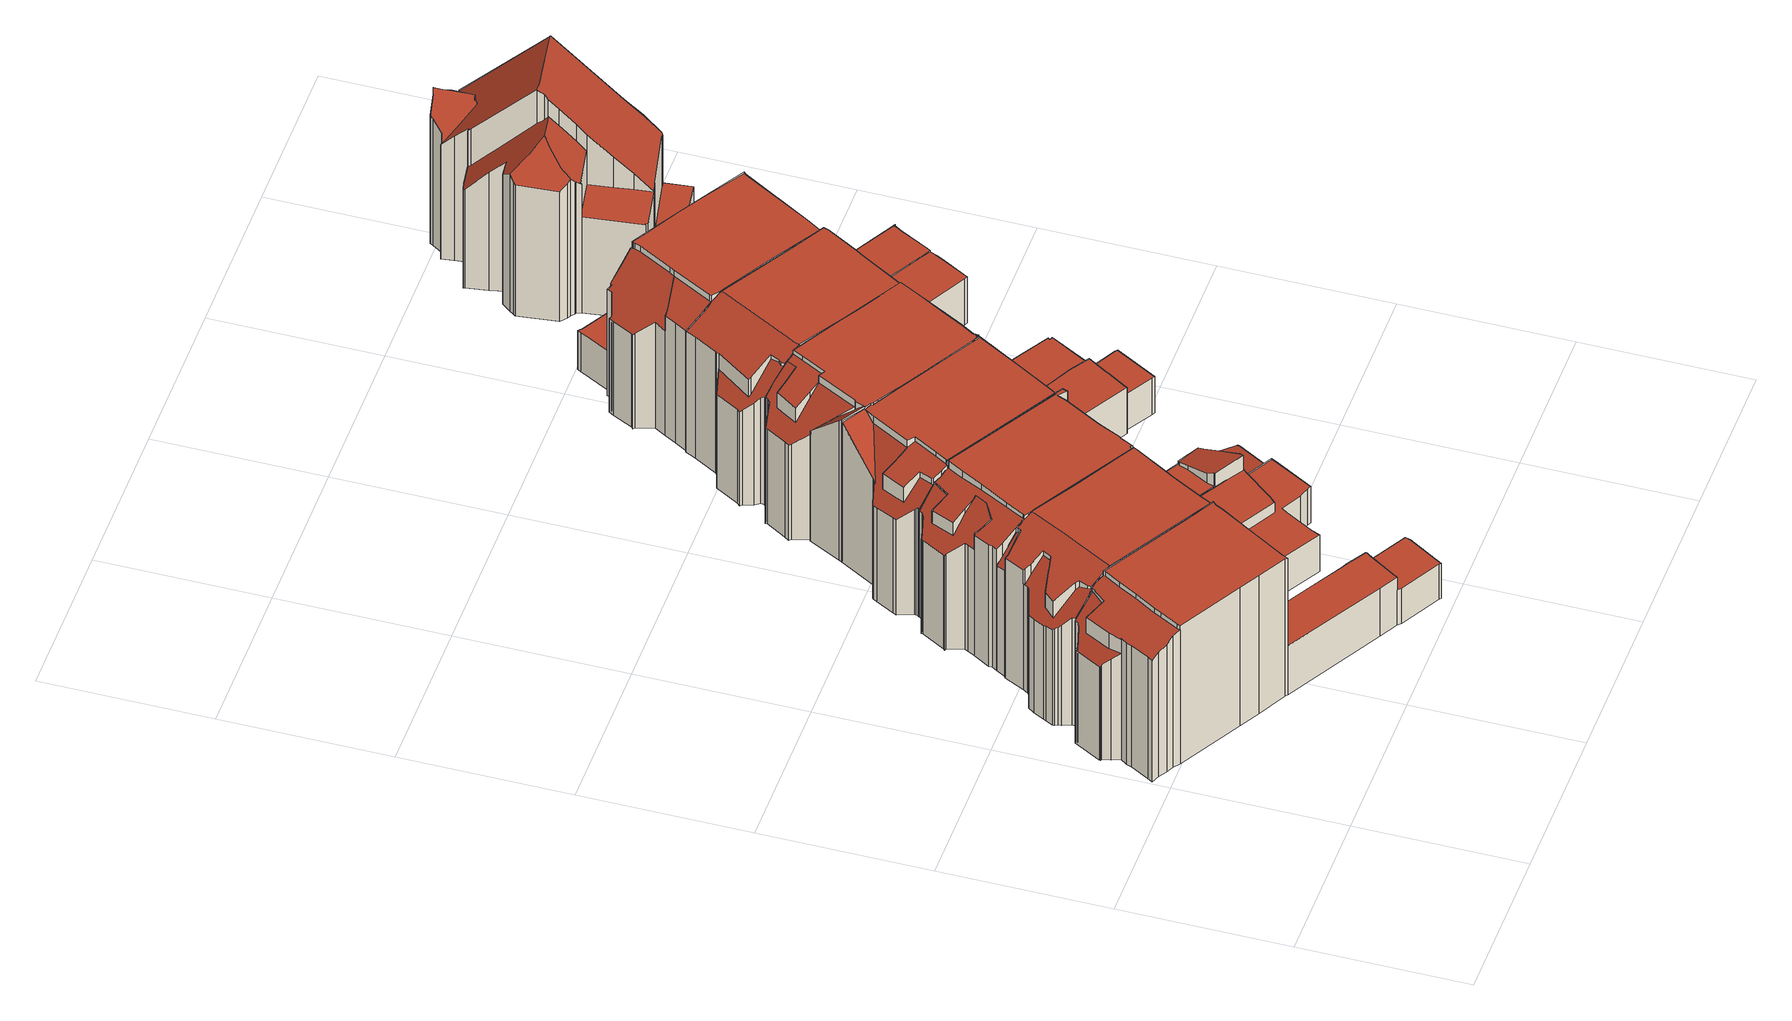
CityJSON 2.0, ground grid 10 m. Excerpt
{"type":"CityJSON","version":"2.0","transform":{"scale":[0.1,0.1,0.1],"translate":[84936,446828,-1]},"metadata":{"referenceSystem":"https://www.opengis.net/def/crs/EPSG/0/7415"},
"CityObjects":{
"building1":{"type":"Building","attributes":{"dak_type":"slanted","data_area":83.09,"data_coverage":0.883,"geconstateerd":false,"gid":18958403,"h_dak_50p":9.62,"h_dak_70p":9.65,"h_dak_max":9.89,"h_dak_min":2.08,"h_maaiveld":-0.216,"kas_warenhuis":false,"lod11_replace":false,"ondergronds_type":"above ground","oorspronkelijkbouwjaar":1921,"pw_actueel":"yes","pw_bron":"ahn3","reconstructie_methode":"tudelft3d-geoflow","reconstruction_skipped":false,"rmse_lod12":3.95,"rmse_lod13":0.649,"rmse_lod22":0.416,"rn":1,"status":"Pand in gebruik","t_run":141.84,"val3dity_codes_lod12":"[]","val3dity_codes_lod13":"[]","val3dity_codes_lod22":"[]"},"children":["building1-1"]},
"building1-1":{"type":"BuildingPart","parents":["building1"],"geometry":[{"type":"Solid","lod":"2.2","boundaries":[[[[0,1,2,3,4,5,6,7,8,9,10,11,12,13,14,15,16,17,18,19,20,21,22,23,24,25,26,27,28,29,30,31,32,33,34,35,36,37,38,39,40,41,42,43]],[[44,17,16,45]],[[46,47,48,49]],[[50,26,25,51]],[[52,15,14,53]],[[53,14,13,54]],[[54,13,12,55]],[[45,16,15,52]],[[56,10,9,57]],[[58,19,18,59]],[[60,61,62,63]],[[64,65,47,46]],[[66,67,68,69]],[[49,48,57,70]],[[71,27,26,50]],[[72,73,74,75]],[[76,77,73,72]],[[78,38,37,79]],[[79,37,36,80]],[[81,34,33,82]],[[59,18,17,44]],[[83,84,65,64]],[[84,20,19,58]],[[77,39,38,78]],[[85,40,39,77,76]],[[86,87,32,31,88]],[[51,25,24,89]],[[69,68,61,60]],[[90,91,92,93]],[[94,23,22,67,66]],[[95,7,6,96]],[[67,22,21,97]],[[97,21,20,84,83]],[[98,4,3,99]],[[100,8,7,95]],[[101,11,10,56]],[[55,12,11,101]],[[96,6,5,102]],[[103,9,8,100]],[[104,105,106,107]],[[63,62,105,104]],[[108,109,87,86]],[[110,111,109,108]],[[80,36,35,112]],[[82,33,32,87]],[[99,3,2,113]],[[102,5,4,98]],[[114,42,41,115,116]],[[115,41,40,85]],[[116,115,117,118]],[[118,117,91,90]],[[119,89,24,23,94]],[[120,121,89,119]],[[70,57,9,103]],[[113,2,1,122]],[[88,31,30,123]],[[75,74,111,110]],[[112,35,34,81]],[[124,125,122,126]],[[126,122,1,0,127]],[[107,106,125,124]],[[93,92,121,120]],[[127,0,43,128]],[[128,43,42,114]],[[129,29,28,130]],[[123,30,29,129]],[[130,28,27,71]],[[45,52,53,54,55,101,56,57,48,47,65,84,58,59,44]],[[125,106,105,62,61,68,67,97,83,64,46,49,70,103,100,95,96,102,98,99,113,122]],[[112,81,82,87,109,111,74,73,77,78,79,80]],[[93,120,119,94,66,69,60,63,104,107,124,126,127,128,114,116,118,90]],[[130,71,50,51,89,121,92,91,117,115,85,76,72,75,110,108,86,88,123,129]]]],"semantics":{"surfaces":[{"type":"GroundSurface"},{"type":"WallSurface","on_footprint_edge":true},{"type":"WallSurface","on_footprint_edge":false},{"type":"RoofSurface"}],"values":[[0,1,2,1,1,1,1,1,1,1,2,2,2,2,1,2,2,1,1,1,1,2,1,1,1,1,1,2,2,1,1,1,1,1,1,1,1,1,1,2,2,2,2,1,1,1,1,1,1,2,2,1,2,1,1,1,2,1,2,1,2,2,1,1,1,1,1,3,3,3,3,3]]}}]},
"building2":{"type":"Building","attributes":{"dak_type":"slanted","data_area":101.12,"data_coverage":0.872,"geconstateerd":false,"gid":18958405,"h_dak_50p":8.68,"h_dak_70p":9.64,"h_dak_max":9.88,"h_dak_min":1.84,"h_maaiveld":-0.203,"kas_warenhuis":false,"lod11_replace":false,"ondergronds_type":"above ground","oorspronkelijkbouwjaar":1921,"pw_actueel":"yes","pw_bron":"ahn3","reconstructie_methode":"tudelft3d-geoflow","reconstruction_skipped":false,"rmse_lod12":4.59,"rmse_lod13":1.24,"rmse_lod22":0.177,"rn":1,"status":"Pand in gebruik","t_run":159.52,"val3dity_codes_lod12":"[]","val3dity_codes_lod13":"[]","val3dity_codes_lod22":"[]"},"children":["building2-1"]},
"building2-1":{"type":"BuildingPart","parents":["building2"],"geometry":[{"type":"Solid","lod":"2.2","boundaries":[[[[131,132,133,134,135,136,137,138,139,140,141,142,143,144,19,145,146,147,148,149,150,151,152,153,154,155,156,157,158,159,160,161,162,163,164,165,166,167,168,169,170]],[[171,172,173,174]],[[175,159,158,176]],[[177,150,149,178]],[[179,180,181,182]],[[183,153,184]],[[185,154,153,183]],[[178,149,148,186]],[[187,188,180,179]],[[189,145,19,190]],[[191,146,145,189]],[[192,162,161,193]],[[194,132,131,195]],[[196,197,172,171]],[[198,199,200,201]],[[202,203,204,205]],[[193,161,160,197,196]],[[197,160,159,175]],[[206,134,133,207]],[[208,209,210,211]],[[212,169,168,213]],[[214,147,146,191]],[[174,173,215,216]],[[182,181,217,218]],[[218,217,219,220]],[[186,148,147,214]],[[221,222,223,224]],[[190,19,144,225]],[[226,152,151,227]],[[184,153,152,226]],[[228,229,230,231]],[[232,233,234,235]],[[236,164,163,237]],[[238,239,240,241]],[[239,138,137,242]],[[243,139,138,239,238]],[[241,240,199,198]],[[244,245,203,202]],[[205,204,233,232]],[[246,166,165,247]],[[248,213,168,167,249]],[[211,210,213,248]],[[195,131,170,250]],[[231,230,188,187]],[[237,163,162,192]],[[251,140,139,243,252]],[[253,247,165,164,236]],[[235,234,247,253]],[[249,167,166,246]],[[176,158,157,254]],[[255,254,157,156,256,257]],[[227,151,150,177]],[[258,155,154,185]],[[216,215,254,255]],[[225,144,143,259]],[[260,261,142,141,262]],[[252,243,245,244]],[[220,219,222,221]],[[259,143,142,261]],[[224,223,263,264]],[[262,141,140,251]],[[242,137,136,265]],[[266,267,209,208]],[[256,156,155,258]],[[257,256,268,269]],[[269,268,270,271]],[[271,270,229,228]],[[264,263,261,260]],[[265,136,135,272]],[[272,135,134,206]],[[207,133,132,194]],[[250,170,169,212]],[[201,200,267,266]],[[248,249,246,247,234,233,204,203,245,243,238,241,198,201,266,208,211]],[[237,273,274,275,276,277,278,251,252,244,202,205,232,235,253,236]],[[254,215,173,172,197,175,176]],[[186,214,191,189,190,225,259,261,263,223,222,219,217,181,180,188,230,229,270,268,256,258,185,183,184,226,227,177,178]],[[224,264,260,262,251,278,277,276,275,274,273,237,192,193,196,171,174,216,255,257,269,271,228,231,187,179,182,218,220,221]],[[267,200,199,240,239,242,265,272,206,207,194,195,250,212,213,210,209]]]],"semantics":{"surfaces":[{"type":"GroundSurface"},{"type":"WallSurface","on_footprint_edge":false},{"type":"WallSurface","on_footprint_edge":true},{"type":"RoofSurface"}],"values":[[0,1,2,2,1,2,2,2,1,2,2,2,2,1,1,1,2,2,2,1,2,2,1,1,1,2,1,2,2,2,1,1,2,1,2,2,1,1,1,2,2,1,2,1,2,2,2,1,2,2,2,2,2,1,2,2,1,1,2,1,2,2,1,2,1,1,1,1,2,2,2,2,1,3,3,3,3,3,3]]}}]},
"building3":{"type":"Building","attributes":{"dak_type":"slanted","data_area":80.38,"data_coverage":0.879,"geconstateerd":false,"gid":18958407,"h_dak_50p":9.59,"h_dak_70p":9.64,"h_dak_max":9.88,"h_dak_min":1.68,"h_maaiveld":-0.199,"kas_warenhuis":false,"lod11_replace":false,"ondergronds_type":"above ground","oorspronkelijkbouwjaar":1921,"pw_actueel":"yes","pw_bron":"ahn3","reconstructie_methode":"tudelft3d-geoflow","reconstruction_skipped":false,"rmse_lod12":3.98,"rmse_lod13":0.868,"rmse_lod22":0.518,"rn":1,"status":"Pand in gebruik","t_run":152.24,"val3dity_codes_lod12":"[]","val3dity_codes_lod13":"[]","val3dity_codes_lod22":"[]"},"children":["building3-1"]},
"building3-1":{"type":"BuildingPart","parents":["building3"],"geometry":[{"type":"Solid","lod":"2.2","boundaries":[[[[279,280,281,165,282,283,284,285,286,159,287,288,289,290,291,292,293,294,295,296,297,298,299,300,301,302,303,304,305,306,307,308,309,310,311,312,313,314,315,316,317,318,319,320,169,168,321,322,323,324]],[[325,294,293,326]],[[327,303,302,328]],[[329,304,303,327,330]],[[331,299,298,332]],[[333,297,296,334]],[[332,298,297,333]],[[335,295,294,325]],[[336,337,338]],[[326,293,292,339]],[[340,159,286,341]],[[342,287,159,340]],[[343,168,169,344]],[[345,346,347,348]],[[341,286,285,349]],[[344,169,320,350]],[[351,318,317,352]],[[353,321,168,343]],[[354,355,356,357]],[[328,302,301,358,359]],[[358,301,300,360]],[[360,300,299,331]],[[361,362,363,364]],[[365,290,289,366]],[[352,317,316,367]],[[367,316,315,368]],[[369,370,371,372]],[[373,374,366,375]],[[375,366,289,288,376]],[[377,378,379,380]],[[381,291,290,365]],[[378,377,338]],[[368,315,314,363]],[[350,320,319,382]],[[382,319,318,351]],[[349,285,284,383]],[[384,385,311,310,386]],[[387,280,279,388]],[[388,279,324,389]],[[390,309,308,391]],[[392,307,306,393]],[[394,305,304,329]],[[395,393,306,305,394]],[[396,397,398,399]],[[400,283,282,401,402]],[[403,404,405,370,369]],[[386,310,309,390]],[[402,401,406,407]],[[401,282,165,408]],[[409,403,410,411]],[[399,398,404,403,409]],[[372,371,385,384]],[[376,288,287,342]],[[379,412,380]],[[380,412,374,373]],[[413,414,383,415]],[[415,383,284,283,400]],[[411,410,346,345]],[[416,417,414,413]],[[418,419,417,416]],[[420,421,322,321,353,422]],[[422,353,423,424]],[[424,423,362,361]],[[425,426,427,428]],[[428,427,421,420]],[[389,324,323,429]],[[430,312,311,385]],[[431,432,433,434]],[[435,313,312,430]],[[429,323,322,421]],[[434,433,426,425]],[[364,363,314,313,435,436]],[[436,435,432,431]],[[407,406,437,438]],[[439,440,281,280,387]],[[438,437,397,396]],[[408,165,281,440]],[[441,442,440,439]],[[339,292,291,381]],[[334,296,295,335]],[[443,444,445,446]],[[337,336,447,448]],[[448,447,449]],[[357,356,449]],[[450,451,444,443]],[[359,358,451,450]],[[452,453,454,455]],[[330,327,453,452]],[[348,347,393,395]],[[391,308,307,392]],[[456,457,442,441]],[[370,405,457,456]],[[446,445,355,354]],[[455,454,419,418]],[[348,395,394,329,330,452,455,418,416,413,415,400,402,407,438,396,399,409,411,345]],[[372,384,386,390,391,392,393,347,346,410,403,369]],[[436,431,434,425,428,420,422,424,361,364]],[[355,445,444,451,358,360,331,332,333,334,335,325,326,339,381,365,366,374,412,379,378,338,337,448,449,356]],[[357,449,447,336,338,377,380,373,375,376,342,340,341,349,383,414,417,419,454,453,327,328,359,450,443,446,354]],[[440,442,457,405,404,398,397,437,406,401,408]],[[370,456,441,439,387,388,389,429,421,427,426,433,432,435,430,385,371]],[[352,367,368,363,362,423,353,343,344,350,382,351]]]],"semantics":{"surfaces":[{"type":"GroundSurface"},{"type":"WallSurface","on_footprint_edge":true},{"type":"WallSurface","on_footprint_edge":false},{"type":"RoofSurface"}],"values":[[0,1,1,1,1,1,1,1,2,1,1,1,1,2,1,1,1,1,2,1,1,1,2,1,1,1,2,2,1,2,1,2,1,1,1,1,1,1,1,1,1,1,1,2,1,2,1,2,1,2,2,2,1,2,2,2,1,2,2,2,1,2,2,2,2,1,1,2,1,1,2,1,2,2,1,2,1,2,1,1,2,2,2,2,2,2,2,2,2,1,2,2,2,2,3,3,3,3,3,3,3,3]]}}]},
"building4":{"type":"Building","attributes":{"dak_type":"slanted","data_area":86.64,"data_coverage":0.91,"geconstateerd":false,"gid":17147215,"h_dak_50p":9.63,"h_dak_70p":9.66,"h_dak_max":9.9,"h_dak_min":1.99,"h_maaiveld":-0.225,"kas_warenhuis":false,"lod11_replace":false,"ondergronds_type":"above ground","oorspronkelijkbouwjaar":1921,"pw_actueel":"yes","pw_bron":"ahn3","reconstructie_methode":"tudelft3d-geoflow","reconstruction_skipped":false,"rmse_lod12":3.9,"rmse_lod13":1.03,"rmse_lod22":0.169,"rn":1,"status":"Pand in gebruik","t_run":165.43,"val3dity_codes_lod12":"[]","val3dity_codes_lod13":"[]","val3dity_codes_lod22":"[]"},"children":["building4-1"]},
"building4-1":{"type":"BuildingPart","parents":["building4"],"geometry":[{"type":"Solid","lod":"2.2","boundaries":[[[[458,459,460,461,462,463,464,465,466,467,468,469,470,471,472,473,474,301,300,475,476,477,478,479,480,481,482,483,484,485,486,487,488,489,490,491]],[[492,483,482,493]],[[494,495,496,497]],[[498,499,500]],[[501,502,503,504]],[[505,478,477,506]],[[507,474,473,508]],[[509,510,486,485,511]],[[510,509,500]],[[512,487,486,510]],[[513,358,301,474,507]],[[514,515,495,494]],[[516,465,464,517,518]],[[519,461,460,520]],[[521,475,300,522]],[[523,476,475,521]],[[506,477,476,523]],[[524,481,480,525]],[[526,484,483,492,527]],[[511,485,484,526]],[[528,529,508,530]],[[530,508,473,472,502,501]],[[531,532,533,534]],[[535,469,468,536]],[[537,470,469,535]],[[538,539,490,489,540]],[[541,542,539,538]],[[540,489,488,543]],[[520,460,459,544]],[[545,546,544,547]],[[548,458,491,549]],[[493,482,550]],[[550,482,481,524]],[[497,496,358,513]],[[551,552,532,531]],[[499,498,552,551]],[[504,503,542,541]],[[517,464,463,553]],[[553,463,462,554]],[[554,462,461,519]],[[518,517,555,556]],[[556,555,546,545]],[[557,479,478,505]],[[525,480,479,557]],[[558,559,560,561]],[[527,492,562]],[[559,558,552]],[[543,488,487,512]],[[522,300,301,358]],[[561,560,515,514]],[[502,472,471,563]],[[536,468,467,564]],[[564,467,466,565]],[[534,533,529,528]],[[547,544,459,458,548]],[[549,491,490,539]],[[563,471,470,537]],[[565,466,465,516]],[[508,529,533,532,552,558,561,514,494,497,513,507]],[[527,562,498,500,509,511,526]],[[554,519,520,544,546,555,517,553]],[[515,560,559,552,498,562,492,493,550,524,525,557,505,506,523,521,522,358,496,495]],[[540,543,512,510,500,499,551,531,534,528,530,501,504,541,538]],[[563,537,535,536,564,565,516,518,556,545,547,548,549,539,542,503,502]]]],"semantics":{"surfaces":[{"type":"GroundSurface"},{"type":"WallSurface","on_footprint_edge":true},{"type":"WallSurface","on_footprint_edge":false},{"type":"RoofSurface"}],"values":[[0,1,2,2,2,1,1,1,2,1,1,2,1,1,1,1,1,1,1,1,2,1,2,1,1,1,2,1,1,2,1,1,1,2,2,2,2,1,1,1,2,2,1,1,2,2,2,1,1,2,1,1,1,2,1,1,1,1,3,3,3,3,3,3]]}}]},
"building5":{"type":"Building","attributes":{"dak_type":"slanted","data_area":78.03,"data_coverage":0.908,"geconstateerd":false,"gid":17145716,"h_dak_50p":9.64,"h_dak_70p":9.69,"h_dak_max":9.92,"h_dak_min":1.93,"h_maaiveld":-0.222,"kas_warenhuis":false,"lod11_replace":false,"ondergronds_type":"above ground","oorspronkelijkbouwjaar":1921,"pw_actueel":"yes","pw_bron":"ahn3","reconstructie_methode":"tudelft3d-geoflow","reconstruction_skipped":false,"rmse_lod12":3.6,"rmse_lod13":0.587,"rmse_lod22":0.362,"rn":1,"status":"Pand in gebruik","t_run":123.56,"val3dity_codes_lod12":"[]","val3dity_codes_lod13":"[]","val3dity_codes_lod22":"[]"},"children":["building5-1"]},
"building5-1":{"type":"BuildingPart","parents":["building5"],"geometry":[{"type":"Solid","lod":"2.2","boundaries":[[[[566,567,568,569,570,571,572,573,574,575,487,576,485,577,578,579,580,581,582,583,584,585,586,587,588,589,590,591,592,593,594,595,596,597,598,599,600,601,602]],[[603,586,585,604]],[[605,581,580,606]],[[604,585,584,607]],[[608,609,610,611]],[[607,584,583,612]],[[613,599,598,614]],[[615,600,599,613]],[[616,576,487,617]],[[611,610,618,619]],[[620,590,589,621]],[[622,587,586,603]],[[623,569,568,624]],[[625,626,627]],[[628,629,626,630]],[[606,580,579,631]],[[612,583,582,632]],[[633,634,627]],[[634,633,635,636]],[[636,635,578,577,637]],[[631,579,578,635]],[[638,639,640]],[[630,626,625,639,638]],[[617,487,575,641]],[[614,598,597,642]],[[642,597,596,643]],[[644,570,569,623,645]],[[646,647,648,649]],[[650,651,652,653]],[[654,655,656,657]],[[658,588,587,622]],[[621,589,588,658]],[[659,591,590,620]],[[660,573,572,661]],[[662,595,594,663]],[[664,663,594,593,665]],[[643,596,595,662]],[[637,577,485,666]],[[667,616,640]],[[668,574,573,660]],[[669,571,570,644]],[[666,485,576,616,667]],[[632,582,581,605]],[[670,671,609,608]],[[671,670,672]],[[673,566,602,674]],[[674,602,601,675]],[[675,601,600,615]],[[676,677,629,628]],[[678,592,591,659]],[[619,618,629]],[[679,678,680,681]],[[681,680,677,676]],[[682,683,684,685]],[[686,687,683,682]],[[657,656,651,650]],[[624,568,567,652]],[[645,623,687,686]],[[685,684,688,689]],[[665,593,592,678,679]],[[689,688,690,647,646]],[[647,690,655,654]],[[649,648,663,664]],[[661,572,571,669]],[[641,575,574,668]],[[653,652,567,566,673]],[[666,667,640,639,625,627,634,636,637]],[[674,675,615,613,614,642,643,662,663,648,647,654,657,650,653,673]],[[611,619,629,677,680,678,659,672,670,608]],[[618,610,609,671,672,659,620,621,658,622,603,604,607,612,632,605,606,631,635,633,627,626,629]],[[688,684,683,687,623,624,652,651,656,655,690]],[[661,669,644,645,686,682,685,689,646,649,664,665,679,681,676,628,630,638,640,616,617,641,668,660]]]],"semantics":{"surfaces":[{"type":"GroundSurface"},{"type":"WallSurface","on_footprint_edge":true},{"type":"WallSurface","on_footprint_edge":false},{"type":"RoofSurface"}],"values":[[0,1,1,1,2,1,1,1,1,2,1,1,1,2,2,1,1,2,2,1,1,2,2,1,1,1,1,2,2,2,1,1,1,1,1,1,1,1,2,1,1,1,1,2,2,1,1,1,2,1,2,2,2,2,2,2,1,2,2,1,2,2,2,1,1,1,3,3,3,3,3,3]]}}]},
"building6":{"type":"Building","attributes":{"dak_type":"slanted","data_area":75.1,"data_coverage":0.887,"geconstateerd":false,"gid":18958508,"h_dak_50p":9.64,"h_dak_70p":9.7,"h_dak_max":9.93,"h_dak_min":1.99,"h_maaiveld":-0.189,"kas_warenhuis":false,"lod11_replace":false,"ondergronds_type":"above ground","oorspronkelijkbouwjaar":1921,"pw_actueel":"yes","pw_bron":"ahn3","reconstructie_methode":"tudelft3d-geoflow","reconstruction_skipped":false,"rmse_lod12":3.51,"rmse_lod13":0.617,"rmse_lod22":0.273,"rn":1,"status":"Pand in gebruik","t_run":130.28,"val3dity_codes_lod12":"[]","val3dity_codes_lod13":"[]","val3dity_codes_lod22":"[]"},"children":["building6-1"]},
"building6-1":{"type":"BuildingPart","parents":["building6"],"geometry":[{"type":"Solid","lod":"2.2","boundaries":[[[[691,692,693,694,695,696,697,698,699,700,589,701,702,703,704,705,706,707,708,709,710,711,712,713,714,715,716,717,718,719,720,721,722,723,724,725,726,727]],[[728,706,705,729]],[[730,707,706,728]],[[731,692,691,732]],[[733,734,735,736]],[[737,738,739,740]],[[741,707,730]],[[742,702,701,743]],[[744,703,702,742]],[[745,709,708,746,747]],[[748,712,711,749]],[[750,694,693,751]],[[752,710,709,745]],[[753,718,717,754]],[[755,727,726,756]],[[732,691,727,755]],[[757,719,718,753]],[[758,759,760,761]],[[762,763,759,758]],[[756,726,725,764]],[[749,711,710,752]],[[765,713,712,748]],[[766,714,713,765]],[[761,760,720,719,757]],[[767,750,763,762]],[[768,769,700,699,770]],[[771,698,697,772]],[[773,716,715,774]],[[775,723,722,776]],[[777,724,723,775]],[[774,715,714,766]],[[754,717,716,773]],[[776,722,721,778]],[[779,589,700,769]],[[780,781,769,768]],[[746,708,707,741]],[[747,746,734,733]],[[729,705,704,782]],[[782,704,703,744]],[[736,735,738,737]],[[783,784,781,780]],[[785,696,695,786]],[[770,699,698,771]],[[743,701,589,779]],[[772,697,696,785]],[[786,695,694,750,767]],[[740,739,784,783]],[[778,721,720,760]],[[764,725,724,777]],[[751,693,692,731]],[[743,779,769,781,784,739,738,735,734,746,741,730,728,729,782,744,742]],[[783,780,768,770,771,772,787,788,754,773,774,766,765,748,749,752,745,747,733,736,737,740]],[[785,786,767,762,758,761,757,753,754,788,787,772]],[[750,751,731,732,755,756,764,777,775,776,778,760,759,763]]]],"semantics":{"surfaces":[{"type":"GroundSurface"},{"type":"WallSurface","on_footprint_edge":true},{"type":"WallSurface","on_footprint_edge":false},{"type":"RoofSurface"}],"values":[[0,1,1,1,2,2,1,1,1,1,1,1,1,1,1,1,1,2,2,1,1,1,1,1,2,1,1,1,1,1,1,1,1,1,2,1,2,1,1,2,2,1,1,1,1,1,2,1,1,1,3,3,3,3]]}}]},
"building7":{"type":"Building","attributes":{"dak_type":"horizontal","data_area":10.61,"data_coverage":0.812,"geconstateerd":false,"gid":18958510,"h_dak_50p":2.64,"h_dak_70p":2.65,"h_dak_max":2.8,"h_dak_min":2.58,"h_maaiveld":-0.087,"kas_warenhuis":false,"lod11_replace":false,"ondergronds_type":"above ground","oorspronkelijkbouwjaar":1963,"pw_actueel":"yes","pw_bron":"ahn3","reconstructie_methode":"tudelft3d-geoflow","reconstruction_skipped":false,"rmse_lod12":0.025,"rmse_lod13":0.026,"rmse_lod22":0.0172,"rn":1,"status":"Pand in gebruik","t_run":29.34,"val3dity_codes_lod12":"[]","val3dity_codes_lod13":"[]","val3dity_codes_lod22":"[]"},"children":["building7-1"]},
"building7-1":{"type":"BuildingPart","parents":["building7"],"geometry":[{"type":"Solid","lod":"2.2","boundaries":[[[[789,790,791,792,793,794,795,796,797,798,799,800]],[[801,791,790,802]],[[803,795,794,804]],[[805,796,795,803]],[[806,800,799,807]],[[808,789,800,806]],[[804,794,793,809]],[[802,790,789,808]],[[807,799,798,810]],[[811,797,796,805]],[[810,798,797,811]],[[812,792,791,801]],[[809,793,792,812]],[[802,808,806,807,810,811,805,803,804,809,812,801]]]],"semantics":{"surfaces":[{"type":"GroundSurface"},{"type":"WallSurface","on_footprint_edge":true},{"type":"RoofSurface"}],"values":[[0,1,1,1,1,1,1,1,1,1,1,1,1,2]]}}]},
"building8":{"type":"Building","attributes":{"dak_type":"slanted","data_area":77.79,"data_coverage":0.885,"geconstateerd":false,"gid":17144617,"h_dak_50p":9.65,"h_dak_70p":9.72,"h_dak_max":10.6,"h_dak_min":2.01,"h_maaiveld":-0.149,"kas_warenhuis":false,"lod11_replace":false,"ondergronds_type":"above ground","oorspronkelijkbouwjaar":1931,"pw_actueel":"yes","pw_bron":"ahn3","reconstructie_methode":"tudelft3d-geoflow","reconstruction_skipped":false,"rmse_lod12":3.67,"rmse_lod13":0.493,"rmse_lod22":0.208,"rn":1,"status":"Pand in gebruik","t_run":204.02,"val3dity_codes_lod12":"[]","val3dity_codes_lod13":"[]","val3dity_codes_lod22":"[]"},"children":["building8-1"]},
"building8-1":{"type":"BuildingPart","parents":["building8"],"geometry":[{"type":"Solid","lod":"2.2","boundaries":[[[[813,814,815,816,817,818,819,820,821,822,823,824,825,826,827,828,829,830,831,832,795,833,834,835,836,837,838,839,840,841,842,843,844,845,846,847,848,849,850,851,852]],[[748,820,819,853]],[[854,830,829,855]],[[855,829,828,856]],[[857,824,823,858]],[[859,825,824,857]],[[860,826,825,859]],[[861,821,820,748]],[[862,827,826,860]],[[863,831,830,854]],[[856,828,827,862]],[[864,841,840,865]],[[866,833,795,867]],[[868,835,834,869]],[[869,834,833,866]],[[865,840,839,870]],[[871,872,870,873]],[[874,875,876,877]],[[878,832,831,863]],[[879,842,841,864]],[[880,881,844,843,882]],[[882,843,842,879]],[[883,884,822,821,861]],[[885,813,852,886]],[[867,795,832,878]],[[887,888,818,817,889]],[[890,891,892,893]],[[894,895,891]],[[895,894,896,897]],[[898,899,875,874]],[[900,850,849,901]],[[902,848,847,903]],[[904,851,850,900]],[[905,906,907,908]],[[908,907,909,910]],[[911,838,837,912]],[[913,914,906,905,915]],[[916,917,881,880]],[[918,868,899,898]],[[877,876,919,920]],[[921,845,844,881]],[[873,870,839,838,911]],[[858,823,822,884]],[[897,896,884,883]],[[920,919,891,890]],[[922,885,914,913]],[[886,852,851,904]],[[901,849,848,902]],[[923,846,845,921]],[[924,816,815,925]],[[903,847,846,923]],[[910,909,917,916]],[[893,892,888,887]],[[889,817,816,924]],[[915,905,872,871]],[[926,814,813,885,922]],[[853,819,818,888]],[[927,836,835,868,918]],[[912,837,836,927]],[[925,815,814,926]],[[909,907,906,914,885,886,904,900,901,902,903,923,921,881,917]],[[899,868,869,866,867,878,863,854,855,856,862,860,859,857,858,884,896,894,891,919,876,875]],[[872,905,908,910,916,880,882,879,864,865,870]],[[892,891,895,897,883,861,748,853,888]],[[925,926,922,913,915,871,873,911,912,927,918,898,874,877,920,890,893,887,889,924]]]],"semantics":{"surfaces":[{"type":"GroundSurface"},{"type":"WallSurface","on_footprint_edge":true},{"type":"WallSurface","on_footprint_edge":false},{"type":"RoofSurface"}],"values":[[0,1,1,1,1,1,1,1,1,1,1,1,1,1,1,1,2,2,1,1,1,1,1,1,1,1,2,2,2,2,1,1,1,2,2,1,2,2,2,2,1,1,1,2,2,2,1,1,1,1,1,2,2,1,2,1,1,1,1,1,3,3,3,3,3]]}}]},
"building9":{"type":"Building","attributes":{"dak_type":"slanted","data_area":84.79,"data_coverage":0.89,"geconstateerd":false,"gid":17147221,"h_dak_50p":9.51,"h_dak_70p":10.5,"h_dak_max":13.22,"h_dak_min":3.43,"h_maaiveld":-0.029,"kas_warenhuis":false,"lod11_replace":false,"ondergronds_type":"above ground","oorspronkelijkbouwjaar":1916,"pw_actueel":"yes","pw_bron":"ahn3","reconstructie_methode":"tudelft3d-geoflow","reconstruction_skipped":false,"rmse_lod12":3.31,"rmse_lod13":1.7,"rmse_lod22":0.155,"rn":1,"status":"Pand in gebruik","t_run":226.73,"val3dity_codes_lod12":"[]","val3dity_codes_lod13":"[]","val3dity_codes_lod22":"[]"},"children":["building9-1"]},
"building9-1":{"type":"BuildingPart","parents":["building9"],"geometry":[{"type":"Solid","lod":"2.2","boundaries":[[[[928,929,930,931,932,933,934,935,936,937,938,939,940,941,942,943,944,945,946,947,948,949,950,951,952,953,954,955,956,957,958,959,960,961,962,963,964,965,966,967,968,969,970,971,972,973]],[[974,928,973,975,976]],[[976,975,977,978]],[[979,942,941,980]],[[981,939,938,982]],[[983,934,933,984]],[[984,933,932,985]],[[986,987,988,989]],[[990,970,969,991]],[[992,964,963,993]],[[994,967,966,995]],[[996,954,953,997]],[[998,956,999]],[[1000,957,956,998]],[[997,953,952,1001]],[[1002,955,954,996]],[[999,956,955,1002]],[[1003,946,945,1004]],[[1005,947,946,1003]],[[1006,1007,1008]],[[1009,949,948,1010]],[[1011,937,936,1012]],[[1012,936,935,1013]],[[1014,1015,1016,1017]],[[980,941,940,1018]],[[1013,935,934,983]],[[1019,930,929,1020]],[[1020,929,928,974]],[[1021,931,930,1019]],[[982,938,937,1011]],[[1022,1023,1024]],[[1025,959,958,1026]],[[1027,1028,1029,1030]],[[1026,958,957,1000]],[[1031,1025,1032,1033]],[[1010,948,947,1005]],[[985,932,931,1021]],[[1034,950,949,1009]],[[1001,952,951,1035]],[[1035,951,950,1034]],[[1036,1037,1023,1022]],[[1007,1006,1037,1036]],[[1033,1032,1024]],[[1004,945,944,1038]],[[1030,1029,1039,1040]],[[1041,960,959,1025,1031]],[[1040,1039,1042,1043,1044]],[[1045,968,967,994]],[[1046,972,971,1047]],[[1047,971,970,990]],[[1048,1049,989]],[[1050,962,961,1051]],[[1052,1053,993,1054]],[[1054,993,963,962,1050]],[[978,977,1042,1039]],[[1038,944,943,1055,1056]],[[1057,1058,987,986]],[[1051,961,960,1041]],[[991,969,968,1045]],[[995,966,965,1059]],[[1060,1061,1062,1063]],[[1059,965,964,992]],[[1063,1062,1053,1052]],[[1018,940,939,981]],[[1056,1055,1015,1014]],[[1055,943,942,979]],[[1064,1065,1028,1027]],[[1017,1016,1066,1067]],[[1067,1066,1065,1064]],[[1044,1043,1049,1048]],[[989,988,1061,1060]],[[975,973,972,1046,1068]],[[1068,1046,1058,1057]],[[1069,1070,1071,1001,1035,1034,1009,1010,1005,1072,1008,1007,1036]],[[1071,1070,1069,1036,1022,1024,1032,1025,1026,1000,998,999,1002,996,997,1001]],[[1023,1037,1006,1008,1072,1005,1003,1004,1038,1056,1014,1017,1073,1074,1041,1031,1033,1024]],[[1075,1013,983,984,985,1021,1019,1076,1077,1078,1079]],[[1045,994,995,1059,992,993,1053,1062,1061,988,987,1058,1046,1047,990,991]],[[1065,1080,1078,1077,1076,1019,1020,974,976,978,1039,1029,1028]],[[1065,1066,1016,1015,1055,979,980,1018,981,982,1011,1012,1013,1075,1079,1078,1080]],[[989,1060,1063,1052,1054,1050,1051,1041,1074,1073,1017,1067,1064,1027,1030,1040,1044,1048]],[[1068,1057,986,989,1049,1043,1042,977,975]]]],"semantics":{"surfaces":[{"type":"GroundSurface"},{"type":"WallSurface","on_footprint_edge":true},{"type":"WallSurface","on_footprint_edge":false},{"type":"RoofSurface"}],"values":[[0,1,2,1,1,1,1,2,1,1,1,1,1,1,1,1,1,1,1,2,1,1,1,2,1,1,1,1,1,1,2,1,2,1,2,1,1,1,1,1,2,2,2,1,2,1,2,1,1,1,2,1,2,1,2,1,2,1,1,1,2,1,2,1,2,1,2,2,2,2,2,1,2,3,3,3,3,3,3,3,3,3]]}}]}
},
"vertices":[
[58,80,8],[20,101,8],[16,104,8],[12,106,8],[7,109,8],[2,111,8],[4,114,8],[10,125,8],[11,128,8],[14,132,8],[12,137,8],[11,142,8],[10,142,8],[10,143,8],[19,159,8],[20,158,8],[28,160,8],[30,161,8],[31,163,8],[32,163,8],[42,157,8],[45,156,8],[49,153,8],[103,123,8],[120,114,8],[126,110,8],[127,110,8],[126,109,8],[126,108,8],[111,81,8],[159,54,8],[161,53,8],[173,46,8],[174,46,8],[199,32,8],[198,29,8],[186,8,8],[185,9,8],[161,22,8],[159,24,8],[148,30,8],[89,63,8],[88,64,8],[70,73,8],[30,161,84],[28,160,83],[25,155,94],[25,155,83],[17,140,83],[17,140,94],[127,110,43],[126,110,43],[20,158,76],[19,159,75],[10,143,75],[10,142,75],[12,137,80],[14,132,84],[32,163,84],[31,163,84],[43,142,107],[43,142,104],[37,131,104],[37,131,107],[35,148,99],[35,148,96],[49,153,107],[49,153,104],[49,152,104],[49,152,107],[14,132,94],[126,109,43],[160,25,42],[160,25,33],[161,27,33],[161,27,42],[159,24,42],[159,24,33],[161,22,33],[185,9,33],[186,8,33],[199,32,34],[174,46,34],[42,157,100],[42,157,98],[148,30,42],[173,46,42],[173,46,35],[161,53,42],[120,114,43],[102,85,106],[102,85,43],[116,108,43],[116,108,106],[103,123,106],[10,125,95],[4,114,95],[45,156,102],[7,109,97],[12,106,99],[11,128,95],[11,142,76],[2,111,95],[14,132,95],[29,118,107],[29,118,104],[27,114,104],[27,114,107],[173,45,42],[173,45,34],[172,44,42],[172,44,34],[198,29,34],[16,104,102],[88,64,106],[89,63,43],[89,63,106],[91,67,43],[91,67,106],[120,114,106],[118,112,106],[118,112,43],[20,101,104],[159,54,42],[21,103,107],[21,103,104],[20,101,107],[58,80,107],[70,73,107],[111,81,42],[126,108,43],
[222,92,8],[220,93,8],[213,95,8],[201,101,8],[199,98,8],[190,82,8],[187,76,8],[128,110,8],[118,115,8],[54,151,8],[46,155,8],[43,157,8],[42,158,8],[40,158,8],[32,165,8],[30,170,8],[30,172,8],[29,174,8],[29,175,8],[31,179,8],[32,181,8],[35,187,8],[38,191,8],[48,194,8],[49,195,8],[51,198,8],[57,210,8],[58,211,8],[61,216,8],[73,209,8],[76,207,8],[77,207,8],[83,203,8],[84,203,8],[148,167,8],[203,136,8],[215,130,8],[218,128,8],[236,118,8],[235,116,8],[73,208,102],[73,208,99],[72,206,100],[72,206,102],[61,216,83],[58,211,84],[31,179,76],[29,175,76],[51,184,98],[51,184,92],[39,182,82],[39,182,93],[38,191,76],[38,191,75],[48,194,84],[29,174,77],[52,184,98],[52,184,92],[32,165,85],[32,163,85],[30,170,80],[77,207,104],[76,207,103],[220,93,34],[222,92,34],[73,209,102],[73,209,99],[131,116,43],[131,116,34],[141,135,34],[141,135,42],[122,122,106],[122,122,43],[132,140,43],[132,140,106],[201,101,34],[213,95,34],[201,108,41],[201,108,34],[216,126,35],[216,126,40],[236,118,35],[218,128,35],[30,172,78],[58,209,84],[58,209,95],[34,176,80],[34,176,92],[44,167,94],[44,167,99],[45,165,100],[45,165,96],[43,160,98],[43,160,100],[40,158,96],[35,187,75],[32,181,75],[61,190,101],[61,190,98],[58,185,98],[58,185,101],[135,145,106],[135,145,43],[147,165,42],[147,165,106],[84,203,107],[83,203,107],[128,110,43],[128,110,34],[128,111,34],[128,111,43],[187,76,34],[118,115,43],[119,116,106],[119,116,43],[203,136,41],[148,167,42],[218,128,40],[215,130,40],[235,116,35],[54,151,107],[118,115,106],[148,167,106],[57,210,84],[57,210,94],[51,198,84],[51,198,94],[49,195,84],[42,158,97],[43,157,101],[43,157,98],[46,155,103],[43,158,98],[43,158,100],[190,82,34],[197,104,41],[197,104,34],[51,197,84],[51,197,95],[54,195,89],[54,195,96],[199,98,34],[82,203,107],[82,202,107],[72,183,107],[71,181,107],[56,154,107],[55,152,107],
[160,160,8],[158,161,8],[155,163,8],[146,168,8],[109,188,8],[78,206,8],[75,208,8],[64,214,8],[63,219,8],[63,221,8],[69,231,8],[71,235,8],[72,237,8],[69,247,8],[68,247,8],[69,248,8],[77,262,8],[77,263,8],[78,263,8],[87,265,8],[88,266,8],[89,268,8],[99,263,8],[103,260,8],[108,258,8],[176,220,8],[181,217,8],[180,214,8],[179,211,8],[182,210,8],[171,191,8],[169,185,8],[172,183,8],[206,165,8],[211,162,8],[224,155,8],[232,151,8],[236,148,8],[248,142,8],[249,141,8],[249,140,8],[237,119,8],[217,128,8],[200,138,8],[199,139,8],[177,151,8],[69,248,75],[68,247,75],[108,258,102],[103,260,99],[176,220,106],[108,258,107],[88,266,84],[87,265,83],[78,263,76],[77,263,75],[77,262,75],[87,230,101],[87,230,102],[84,228,101],[69,247,76],[61,216,95],[64,214,97],[63,219,95],[218,128,34],[236,118,27],[173,213,106],[173,213,43],[175,218,43],[175,218,106],[75,208,103],[237,119,27],[249,141,27],[248,142,27],[217,128,34],[76,245,93],[76,245,84],[84,241,94],[84,241,97],[99,263,96],[99,263,97],[89,268,84],[223,152,44],[223,152,37],[224,155,37],[224,155,43],[71,235,84],[69,231,84],[236,148,32],[232,151,34],[160,175,43],[160,175,41],[165,173,41],[165,173,43],[70,231,95],[70,231,85],[69,231,94],[63,221,95],[78,224,100],[78,224,97],[72,229,89],[72,229,96],[72,237,84],[249,140,27],[78,206,104],[172,183,43],[172,183,41],[169,185,43],[158,161,41],[160,160,41],[177,151,41],[171,191,43],[182,210,43],[179,211,43],[180,214,43],[181,217,106],[180,214,106],[152,174,106],[152,174,30],[153,176,30],[153,176,106],[109,188,107],[146,168,30],[146,168,106],[154,177,43],[154,177,30],[160,175,30],[148,169,30],[148,169,106],[148,167,30],[154,177,106],[160,190,43],[160,190,106],[72,229,88],[79,207,107],[79,207,104],[78,206,107],[85,218,107],[85,218,104],[95,235,107],[95,235,103],[200,138,50],[200,138,41],[217,128,51],[218,130,35],[218,130,51],[201,143,48],[201,143,41],[200,139,41],[200,139,50],[199,139,41],[206,165,41],[210,161,43],[210,161,41],[208,156,41],[208,156,44],[211,162,41],[211,162,43],[149,168,30],[149,168,106],[155,163,41],[155,163,30],[156,164,41],[156,164,30],[93,253,97],[93,253,95],[83,259,83],[83,259,92],[91,237,101],[91,237,102],[89,238,100],[99,262,97],[99,262,96],[107,257,107],[107,257,102],[102,248,102],[102,248,107],[158,171,41],[158,171,30],
[265,239,8],[276,232,8],[293,223,8],[294,222,8],[280,197,8],[278,198,8],[261,208,8],[260,206,8],[199,240,8],[197,238,8],[186,217,8],[184,218,8],[184,217,8],[183,216,8],[176,219,8],[107,258,8],[104,260,8],[90,269,8],[90,270,8],[90,271,8],[87,280,8],[88,282,8],[94,293,8],[95,295,8],[96,296,8],[105,298,8],[106,299,8],[118,320,8],[132,312,8],[137,310,8],[137,309,8],[152,301,8],[206,271,8],[249,247,8],[105,298,83],[96,296,76],[103,272,99],[103,272,95],[99,264,96],[99,264,100],[129,306,102],[129,306,107],[132,311,107],[176,219,106],[176,219,42],[178,222,42],[178,222,106],[87,280,76],[90,271,83],[104,260,102],[107,258,104],[132,312,108],[132,312,107],[118,320,109],[137,310,107],[99,263,100],[94,278,94],[94,278,83],[260,206,41],[261,208,34],[261,208,41],[294,222,34],[293,223,34],[90,269,85],[89,268,85],[90,270,84],[95,295,75],[94,293,75],[106,299,85],[105,298,84],[108,259,107],[108,259,104],[107,258,107],[120,280,107],[120,280,104],[112,266,104],[112,266,107],[184,218,42],[186,217,42],[184,217,42],[206,271,107],[206,271,42],[152,301,107],[192,246,106],[192,246,42],[137,309,107],[276,232,34],[269,221,41],[269,221,34],[276,232,41],[265,239,41],[249,247,41],[96,296,75],[116,283,107],[116,283,102],[278,198,34],[280,197,34],[268,219,34],[268,219,41],[88,282,76],[109,287,98],[109,287,93],[101,292,83],[101,292,94],[104,297,83],[183,216,42],[197,238,42],[199,240,42],
[273,234,8],[213,267,8],[207,271,8],[205,272,8],[202,273,8],[199,275,8],[172,290,8],[156,299,8],[141,307,8],[138,309,8],[133,312,8],[119,322,8],[129,341,8],[130,341,8],[127,351,8],[126,352,8],[128,355,8],[135,367,8],[135,368,8],[136,368,8],[146,369,8],[147,370,8],[148,371,8],[148,372,8],[154,369,8],[161,364,8],[165,362,8],[235,324,8],[234,322,8],[240,318,8],[242,317,8],[227,291,8],[286,258,8],[285,257,8],[287,256,8],[275,234,8],[274,233,8],[146,369,85],[136,368,77],[126,352,76],[127,351,76],[135,368,76],[143,364,96],[143,364,85],[135,351,85],[135,351,95],[135,367,76],[285,257,40],[286,258,40],[287,256,40],[133,312,108],[137,310,108],[144,346,96],[144,346,100],[154,369,93],[148,372,86],[147,370,86],[205,272,31],[207,271,31],[137,319,101],[137,319,103],[134,329,95],[150,343,108],[150,343,103],[137,319,108],[130,341,84],[128,355,76],[130,340,85],[130,340,87],[129,341,84],[129,341,87],[119,322,108],[136,318,108],[136,318,103],[134,313,108],[138,309,108],[227,291,42],[242,317,42],[202,273,107],[205,272,107],[212,283,107],[212,283,42],[218,294,42],[218,294,107],[214,268,41],[214,268,30],[213,267,30],[213,267,41],[218,278,42],[218,278,30],[214,269,30],[214,269,41],[148,371,86],[161,364,103],[156,299,107],[172,290,107],[240,318,42],[234,322,43],[234,322,106],[235,324,106],[118,320,110],[133,312,109],[141,307,108],[199,275,107],[150,361,99],[150,361,94],[158,358,103],[273,234,40],[274,233,40],[275,234,40],[154,341,108],[154,341,105],[165,362,105],[165,362,108],[162,356,105],[162,356,108],[206,273,107],[206,273,31],[207,272,31],[207,272,107],[206,272,107],[206,272,31],[207,275,31],[207,275,107],[212,283,31],
[318,313,8],[316,314,8],[256,347,8],[250,351,8],[234,324,8],[208,338,8],[170,360,8],[168,361,8],[163,363,8],[160,365,8],[149,373,8],[149,375,8],[147,378,8],[145,384,8],[144,385,8],[146,387,8],[154,401,8],[164,403,8],[164,404,8],[165,405,8],[173,419,8],[176,425,8],[177,424,8],[189,417,8],[192,416,8],[197,413,8],[198,412,8],[243,387,8],[245,386,8],[264,376,8],[285,364,8],[295,358,8],[297,358,8],[298,357,8],[332,338,8],[329,333,8],[328,331,8],[146,387,75],[144,385,75],[154,401,75],[316,314,41],[318,313,41],[150,382,94],[150,382,82],[151,381,83],[151,381,95],[164,374,102],[164,374,99],[162,369,100],[162,369,102],[154,401,76],[149,375,84],[149,373,85],[147,378,81],[164,404,95],[164,403,84],[164,403,95],[176,425,95],[173,419,95],[250,351,40],[256,347,40],[165,405,95],[243,387,107],[198,412,108],[328,331,41],[329,333,41],[245,386,107],[263,373,106],[263,373,40],[264,376,40],[264,376,106],[252,354,106],[252,354,40],[332,338,40],[177,424,96],[189,417,103],[250,351,106],[160,365,102],[160,365,100],[163,363,104],[168,361,107],[170,360,108],[197,413,107],[192,416,104],[297,358,40],[295,358,40],[298,357,40],[285,364,40],[148,372,85],[160,367,102],[160,367,100],[145,384,76],[161,368,102],[161,368,100],[208,338,107],[234,324,106],[171,363,108],[174,368,108],
[263,475,9],[266,473,9],[265,472,9],[254,453,9],[253,451,9],[250,453,9],[208,477,9],[209,478,9],[209,479,9],[219,497,9],[220,499,9],[222,497,9],[265,472,36],[266,473,36],[208,477,37],[250,453,36],[209,478,37],[222,497,37],[220,499,37],[263,475,36],[253,451,36],[219,497,37],[209,479,37],[254,453,36],
[262,377,9],[260,378,9],[232,394,9],[199,412,9],[197,413,9],[193,416,9],[179,423,9],[176,425,9],[180,432,9],[184,439,9],[188,446,9],[185,456,9],[184,457,9],[185,458,9],[191,470,9],[193,473,9],[194,472,9],[204,475,9],[205,478,9],[207,476,9],[215,473,9],[221,470,9],[221,469,9],[228,465,9],[251,453,9],[267,444,9],[292,429,9],[297,426,9],[302,424,9],[301,423,9],[285,396,9],[296,390,9],[346,362,9],[345,362,9],[342,357,9],[333,340,9],[332,338,9],[330,339,9],[272,371,9],[264,376,9],[179,423,96],[204,475,85],[194,472,77],[193,473,76],[185,456,77],[188,446,85],[184,457,76],[185,458,76],[180,432,95],[191,470,76],[205,478,85],[302,424,43],[297,426,43],[215,473,96],[208,477,87],[221,469,104],[221,470,103],[292,429,43],[291,428,107],[291,428,43],[292,429,107],[220,467,108],[220,467,104],[219,464,104],[219,464,108],[207,476,87],[301,423,43],[296,390,43],[296,390,40],[285,396,43],[184,439,95],[184,439,84],[262,377,41],[264,376,41],[193,416,108],[193,416,104],[197,413,108],[206,441,108],[206,441,104],[193,417,104],[193,417,108],[188,439,88],[188,439,96],[187,439,87],[187,439,96],[220,468,108],[220,468,104],[330,339,41],[332,338,41],[333,340,41],[342,357,41],[272,371,41],[267,386,43],[267,386,41],[276,381,41],[276,381,43],[277,382,41],[277,382,43],[267,444,107],[251,453,107],[262,378,106],[262,378,41],[267,386,106],[294,389,43],[294,389,40],[221,469,108],[208,444,104],[208,444,108],[346,362,41],[262,377,106],[345,362,41],[199,412,108],[232,394,107],[260,378,106],[228,465,108],
[261,513,10],[260,513,10],[258,515,10],[256,516,10],[252,519,10],[249,543,10],[250,544,10],[252,547,10],[256,552,10],[263,553,10],[266,553,10],[264,562,10],[262,575,10],[262,576,10],[266,577,10],[280,579,10],[282,579,10],[281,587,10],[280,594,10],[281,594,10],[285,595,10],[289,601,10],[290,603,10],[298,604,10],[301,605,10],[304,605,10],[309,606,10],[316,599,10],[321,600,10],[321,599,10],[321,598,10],[322,597,10],[328,548,10],[334,509,10],[336,499,10],[337,489,10],[339,473,10],[339,472,10],[287,464,10],[273,440,10],[254,451,10],[253,451,10],[255,454,10],[266,474,10],[267,476,10],[262,510,10],[261,513,104],[262,510,79],[262,510,102],[263,511,79],[263,511,102],[266,577,81],[262,576,81],[264,562,95],[266,553,103],[250,544,105],[249,543,104],[252,519,103],[268,475,78],[268,475,45],[292,479,45],[292,479,79],[255,454,45],[253,451,45],[339,473,44],[337,489,44],[273,440,45],[287,464,45],[309,606,103],[304,605,109],[321,600,91],[321,600,92],[321,599,91],[301,605,112],[316,599,97],[280,594,92],[281,587,99],[281,594,92],[302,582,106],[302,582,110],[300,580,108],[289,601,101],[285,595,96],[263,553,103],[256,552,103],[252,547,108],[280,577,108],[280,577,82],[284,542,118],[284,542,142],[262,575,81],[258,515,108],[260,513,105],[256,516,106],[313,590,101],[313,590,100],[315,592,98],[322,597,91],[321,598,91],[286,530,130],[286,530,118],[287,521,109],[287,521,121],[322,597,94],[321,597,92],[321,597,94],[290,603,102],[298,604,110],[303,582,111],[303,582,106],[282,579,106],[287,515,103],[287,515,115],[328,548,141],[287,515,79],[289,501,79],[289,501,101],[254,451,45],[267,476,45],[266,474,45],[291,490,90],[291,490,79],[336,499,91],[334,509,101],[335,488,80],[335,488,44],[337,489,80],[280,579,81],[280,579,106],[268,477,78],[268,477,45],[339,472,44],[299,481,79],[299,481,45],[334,488,44],[334,488,80],[285,536,136],[285,536,124],[285,538,121],[285,538,139],[267,476,78],[303,586,111],[302,595,112],[301,600,112],[285,591,95],[289,542,142],[327,548,142],[262,539,116],[261,521,112],[267,529,119],[270,533,124],[269,534,123],[282,535,124]
]}
